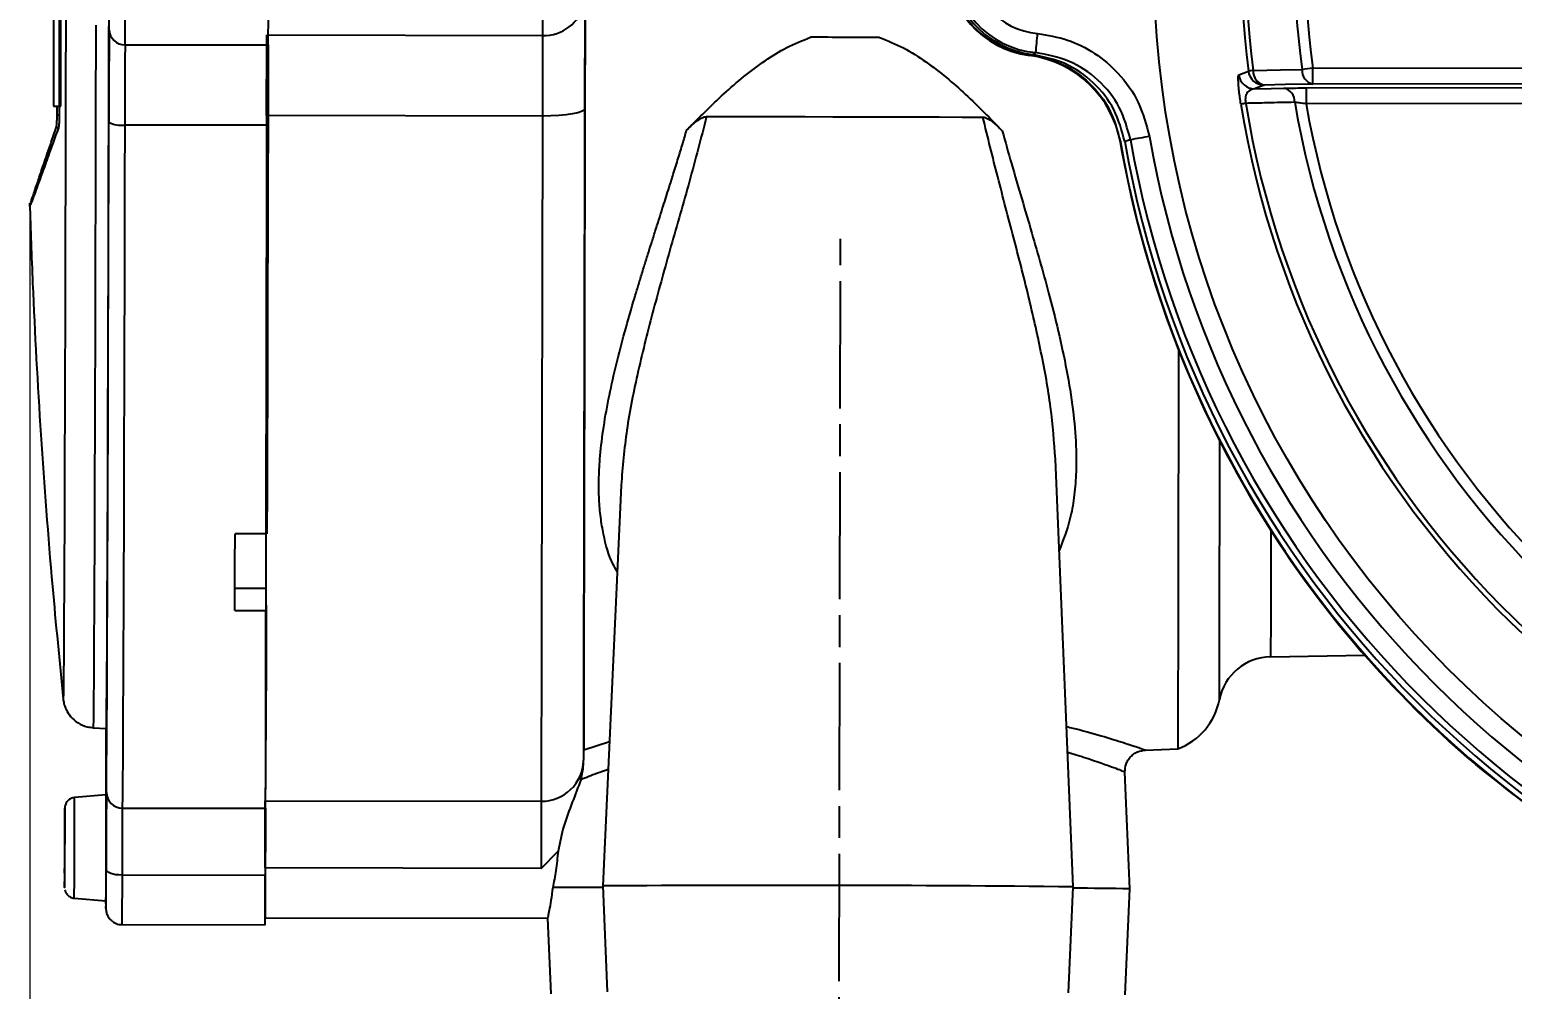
# Model space of a CAD drawing. Header units: millimetres. Extents: x 2271 to 4415, y 823 to 2339.
# Drawn here: x 2696.2 to 2836, y 1984.7 to 2075.1 of the extents above; entities that cross this region are included whole.
import ezdxf

# ---------------------------------------------------------------- set-up
doc = ezdxf.new("R2010")
doc.units = ezdxf.units.MM
doc.linetypes.add('AM_ISO08W050', pattern=[18, 12, -1.5, 3, -1.5])
doc.layers.add('AM_7', color=4, linetype='AM_ISO08W050', lineweight=25)
doc.layers.add('标注', color=3, linetype='Continuous', lineweight=13)
doc.styles.add('SLDTEXTSTYLE1', font='txt.shx', dxfattribs={"width": 0.7, "bigfont": 'gbcbig.shx'})
doc.dimstyles.new('SLDDIMSTYLE12$0', dxfattribs={"dimtxt": 12, "dimasz": 10, "dimexe": 0, "dimexo": 0.0625, "dimgap": 0.875, "dimtad": 1, "dimdec": 1, "dimlfac": 1.8, "dimrnd": 1e-09, "dimzin": 12, "dimdsep": 46, "dimtxsty": 'SLDTEXTSTYLE1', "dimcen": 0.09, "dimdle": 8.16, "dimclrd": 3, "dimclre": 3, "dimadec": 0, "dimazin": 3, "dimtfac": 1, "dimtdec": 1, "dimtofl": 0, "dimtmove": 0, "dimatfit": 3, "dimfxl": 0, "dimfrac": 2, "dimtolj": 1, "dimlwd": 5, "dimlwe": 5, "dimarcsym": 0})

# ---------------------------------------------------------------- blocks, each defined once
blk = doc.blocks.new('*D179')
at = {"layer": 'Defpoints', "color": 0, "transparency": 16777216}
for p in [(2696.21, 2058.79), (2937.34, 1963.29), (2937.34, 1911.16)]:
    blk.add_point(p, dxfattribs=at)
at = {"layer": '标注', "color": 3, "lineweight": 5, "transparency": 16777216}
blk.add_line((2696.21, 2058.72), (2696.21, 1911.16), dxfattribs=at)
at = {"layer": '标注', "color": 3, "linetype": 'Continuous', "lineweight": 5, "transparency": 16777216}
for p, q in [((2937.34, 1963.23), (2937.34, 1911.16)), ((2706.21, 1911.16), (2927.34, 1911.16))]:
    blk.add_line(p, q, dxfattribs=at)
at = {"layer": '标注', "color": 3, "transparency": 16777216}
for points in [[(2706.21, 1912.83), (2706.21, 1909.5), (2696.21, 1911.16)], [(2927.34, 1912.83), (2927.34, 1909.5), (2937.34, 1911.16)]]:
    blk.add_solid(points, dxfattribs=at)
at = {"layer": '标注', "color": 0, "transparency": 16777216, "insert": (2816.77, 1917.04), "char_height": 10, "attachment_point": 5, "style": 'SLDTEXTSTYLE1'}
blk.add_mtext('\\A1;245', dxfattribs=at)

msp = doc.modelspace()

# ---------------------------------------------------------------- linework, layer by layer
at = {"color": 7, "linetype": 'Continuous', "lineweight": 25}
for p, q in [((2698.457, 2093.931), (2698.457, 2067.931)), ((2699.157, 2067.931), (2699.157, 2093.931)), ((2718.701, 2074.639), (2744.552, 2074.59)), ((2705.197, 2073.721), (2718.696, 2073.696)), ((2790.43, 2072.709), (2790.43, 2072.788)), ((2817.153, 2071.52), (2864.127, 2071.58)), ((2816.516, 2069.643), (2864.096, 2069.703)), ((2864.126, 2070.075), (2817.152, 2070.015)), ((2698.457, 2067.931), (2699.157, 2067.931)), ((2698.789, 2067.073), (2698.788, 2067.931)), ((2698.789, 2067.073), (2698.999, 2067.122)), ((2744.538, 2066.998), (2718.673, 2067.047)), ((2864.095, 2068.199), (2816.516, 2068.138)), ((2698.71, 2065.889), (2698.926, 2065.937)), ((2718.671, 2066.123), (2705.171, 2066.149)), ((2799.009, 2064.571), (2799.009, 2064.493)), ((2696.216, 2058.478), (2696.218, 2058.487)), ((2794.571, 1994.327), (2792.887, 2034.638)), ((2751.951, 2032.155), (2750.232, 1994.41)), ((2718.567, 2027.59), (2715.567, 2027.596)), ((2715.549, 2022.491), (2718.541, 2022.485)), ((2718.541, 2020.375), (2718.541, 2020.891)), ((2715.541, 2020.381), (2718.541, 2020.375)), ((2813.171, 2016.016), (2822.04, 2016.154)), ((2699.37, 2012.021), (2699.369, 2012.024)), ((2702.193, 2009.33), (2703.429, 2009.263)), ((2748.424, 2006.375), (2748.426, 2007.235)), ((2748.426, 2007.235), (2750.851, 2008.011)), ((2801.353, 2007.221), (2804.426, 2007.323)), ((2801.373, 2007.222), (2801.353, 2007.228)), ((2804.426, 2007.323), (2804.426, 2007.323)), ((2748.422, 2006.212), (2748.424, 2006.375)), ((2799.901, 1994.128), (2799.441, 2005.14)), ((2703.417, 2002.99), (2700.43, 2002.735)), ((2703.394, 2003.231), (2703.395, 2002.988)), ((2703.418, 2003.164), (2703.415, 2002.99)), ((2704.94, 2001.752), (2718.44, 2001.727)), ((2718.447, 2002.448), (2744.417, 2002.399)), ((2703.421, 2000.99), (2703.421, 2000.99)), ((2744.405, 1996.053), (2746.007, 1997.687)), ((2744.405, 1996.053), (2718.417, 1996.102)), ((2703.409, 1994.99), (2703.41, 1994.99)), ((2718.415, 1995.404), (2704.915, 1995.43)), ((2750.232, 1994.41), (2750.649, 1984.415)), ((2794.116, 1984.335), (2794.571, 1994.327)), ((2700.412, 1993.257), (2703.399, 1992.99)), ((2799.446, 1984.139), (2799.901, 1994.128)), ((2718.401, 1991.412), (2745.022, 1991.362)), ((2704.894, 1990.762), (2718.394, 1990.736)), ((2745.021, 1991.362), (2745.319, 1984.241))]:
    msp.add_line(p, q, dxfattribs=at)
at = {"color": 7, "linetype": 'Continuous', "lineweight": 25, "flags": 128}
for points in [[(2744.577, 2088.07), (2744.576, 2087.271), (2744.574, 2086.124), (2744.571, 2084.696), (2744.568, 2083.072), (2744.565, 2081.345), (2744.561, 2079.617), (2744.558, 2077.988), (2744.556, 2076.555), (2744.554, 2075.399), (2744.552, 2074.59)], [(2699.618, 2080.472), (2699.608, 2075.513), (2699.598, 2070.581), (2699.587, 2065.7), (2699.576, 2060.897), (2699.564, 2056.197), (2699.552, 2051.624), (2699.54, 2047.203), (2699.528, 2042.957), (2699.515, 2038.907), (2699.503, 2035.077), (2699.49, 2031.484), (2699.477, 2028.149), (2699.465, 2025.089), (2699.453, 2022.32), (2699.441, 2019.856), (2699.429, 2017.711), (2699.418, 2015.896), (2699.407, 2014.42), (2699.396, 2013.29), (2699.386, 2012.514), (2699.377, 2012.095), (2699.37, 2012.021)], [(2748.557, 2077.351), (2748.552, 2074.428), (2748.542, 2069.15), (2748.532, 2063.932), (2748.522, 2058.799), (2748.513, 2053.775), (2748.504, 2048.887), (2748.495, 2044.157), (2748.486, 2039.611), (2748.478, 2035.269), (2748.471, 2031.155), (2748.463, 2027.287), (2748.457, 2023.685), (2748.45, 2020.367), (2748.445, 2017.35), (2748.44, 2014.648), (2748.435, 2012.274), (2748.431, 2010.241), (2748.428, 2008.559), (2748.426, 2007.235)], [(2702.439, 2075.548), (2702.435, 2073.805), (2702.425, 2068.844), (2702.414, 2063.941), (2702.403, 2059.119), (2702.391, 2054.403), (2702.379, 2049.816), (2702.367, 2045.381), (2702.354, 2041.119), (2702.341, 2037.051), (2702.329, 2033.198), (2702.316, 2029.579), (2702.303, 2026.212), (2702.291, 2023.112), (2702.278, 2020.297), (2702.266, 2017.779), (2702.254, 2015.571), (2702.243, 2013.683), (2702.232, 2012.127), (2702.221, 2010.907), (2702.211, 2010.032), (2702.202, 2009.506), (2702.193, 2009.33)], [(2703.429, 2009.263), (2703.434, 2009.307), (2703.443, 2009.661), (2703.453, 2010.369), (2703.463, 2011.425), (2703.474, 2012.826), (2703.486, 2014.563), (2703.497, 2016.629), (2703.509, 2019.012), (2703.522, 2021.702), (2703.534, 2024.685), (2703.547, 2027.945), (2703.56, 2031.467), (2703.573, 2035.234), (2703.585, 2039.225), (2703.598, 2043.422), (2703.61, 2047.804), (2703.623, 2052.348), (2703.635, 2057.033), (2703.646, 2061.834), (2703.657, 2066.728), (2703.668, 2071.69), (2703.676, 2075.438)], [(2744.552, 2074.59), (2744.551, 2074.057), (2744.55, 2073.377), (2744.548, 2072.561), (2744.546, 2071.625), (2744.545, 2070.582), (2744.542, 2069.451), (2744.54, 2068.249), (2744.538, 2066.998)], [(2810.176, 2070.872), (2810.678, 2071.073), (2811.072, 2071.23)], [(2811.536, 2071.292), (2814.107, 2071.342), (2816.129, 2071.381)], [(2812.56, 2069.92), (2812.058, 2069.722), (2811.664, 2069.566)], [(2817.152, 2070.015), (2814.58, 2069.962), (2812.56, 2069.92)], [(2811.664, 2069.566), (2813.208, 2069.598), (2814.422, 2069.623)], [(2744.538, 2066.998), (2744.528, 2061.735), (2744.518, 2056.56), (2744.509, 2051.495), (2744.499, 2046.565), (2744.49, 2041.79), (2744.482, 2037.193), (2744.474, 2032.795), (2744.466, 2028.615), (2744.458, 2024.673), (2744.451, 2020.985), (2744.445, 2017.569), (2744.439, 2014.441), (2744.434, 2011.614), (2744.429, 2009.102), (2744.425, 2006.915), (2744.422, 2005.063), (2744.419, 2003.556), (2744.417, 2002.399)], [(2748.539, 2067.694), (2748.462, 2067.557), (2748.234, 2067.425), (2747.864, 2067.304), (2747.367, 2067.199), (2746.76, 2067.112), (2746.069, 2067.049), (2745.318, 2067.01), (2744.538, 2066.998)], [(2760.008, 2066.942), (2762.083, 2066.943), (2764.354, 2066.942), (2766.779, 2066.941), (2769.313, 2066.938), (2771.908, 2066.934), (2774.514, 2066.929), (2777.084, 2066.923), (2779.567, 2066.915), (2781.918, 2066.908), (2784.093, 2066.899), (2786.05, 2066.89)], [(2703.442, 2003.231), (2703.453, 2004.35), (2703.464, 2005.813), (2703.476, 2007.614), (2703.489, 2009.745), (2703.501, 2012.196), (2703.514, 2014.955), (2703.527, 2018.012), (2703.541, 2021.35), (2703.554, 2024.956), (2703.567, 2028.814), (2703.581, 2032.905), (2703.594, 2037.211), (2703.607, 2041.713), (2703.62, 2046.39), (2703.633, 2051.222), (2703.646, 2056.186), (2703.658, 2061.259), (2703.669, 2066.42)], [(2705.171, 2066.149), (2705.16, 2060.89), (2705.147, 2055.719), (2705.135, 2050.66), (2705.122, 2045.736), (2705.108, 2040.97), (2705.095, 2036.382), (2705.081, 2031.993), (2705.068, 2027.824), (2705.054, 2023.893), (2705.04, 2020.218), (2705.027, 2016.815), (2705.013, 2013.701), (2705, 2010.888), (2704.987, 2008.391), (2704.975, 2006.219), (2704.963, 2004.384), (2704.951, 2002.893), (2704.94, 2001.752)], [(2718.671, 2066.123), (2718.659, 2060.831), (2718.647, 2055.628), (2718.634, 2050.538), (2718.621, 2045.586), (2718.608, 2040.794), (2718.594, 2036.183), (2718.581, 2031.775), (2718.567, 2027.59)], [(2804.496, 2044.931), (2804.494, 2043.605), (2804.486, 2039.316), (2804.478, 2035.226), (2804.471, 2031.353), (2804.464, 2027.717), (2804.458, 2024.335), (2804.452, 2021.222), (2804.447, 2018.394), (2804.442, 2015.864), (2804.438, 2013.645), (2804.434, 2011.746), (2804.431, 2010.177), (2804.429, 2008.945), (2804.427, 2008.056), (2804.426, 2007.515), (2804.426, 2007.323)], [(2808.34, 2011.969), (2808.34, 2012.048), (2808.341, 2012.465), (2808.343, 2013.236), (2808.345, 2014.36), (2808.348, 2015.828), (2808.351, 2017.635), (2808.355, 2019.77), (2808.359, 2022.223), (2808.365, 2024.98), (2808.37, 2028.027), (2808.377, 2031.349), (2808.383, 2034.929), (2808.386, 2036.318)], [(2813.193, 2027.937), (2813.19, 2026.384), (2813.186, 2023.896), (2813.182, 2021.73), (2813.178, 2019.898), (2813.175, 2018.411), (2813.173, 2017.276), (2813.172, 2016.5), (2813.171, 2016.088), (2813.171, 2016.016)], [(2715.541, 2020.381), (2715.544, 2021.231), (2715.547, 2022.097), (2715.551, 2022.978), (2715.554, 2023.873), (2715.557, 2024.783), (2715.56, 2025.707), (2715.564, 2026.644), (2715.567, 2027.596)], [(2703.396, 1992.99), (2703.396, 1992.942), (2703.398, 1992.764), (2703.401, 1992.942), (2703.404, 1993.461), (2703.407, 1994.287), (2703.411, 1995.364), (2703.414, 1996.619), (2703.417, 1997.964), (2703.419, 1999.31), (2703.421, 2000.564), (2703.421, 2001.641), (2703.421, 2002.468), (2703.42, 2002.987), (2703.418, 2003.164), (2703.418, 2003.164)], [(2699.512, 2001.456), (2699.509, 2000.846), (2699.506, 1999.956), (2699.504, 1998.875), (2699.501, 1997.707), (2699.499, 1996.569), (2699.499, 1995.57), (2699.499, 1994.808), (2699.5, 1994.359), (2699.502, 1994.266), (2699.504, 1994.539), (2699.507, 1995.15), (2699.51, 1996.039), (2699.513, 1997.121), (2699.515, 1998.288), (2699.517, 1999.427), (2699.518, 2000.426), (2699.517, 2001.187), (2699.516, 2001.636), (2699.515, 2001.74)], [(2699.515, 2001.74), (2699.515, 2001.729), (2699.512, 2001.456)], [(2744.417, 2002.399), (2744.416, 2002.083), (2744.415, 2001.61), (2744.414, 2000.986), (2744.413, 2000.222), (2744.411, 1999.331), (2744.409, 1998.328), (2744.407, 1997.229), (2744.405, 1996.053)], [(2704.915, 1995.43), (2704.622, 1995.441), (2704.341, 1995.471), (2704.081, 1995.52), (2703.854, 1995.586), (2703.667, 1995.667), (2703.528, 1995.758), (2703.443, 1995.857), (2703.413, 1995.96)], [(2704.915, 1995.43), (2704.911, 1993.887), (2704.906, 1992.581), (2704.902, 1991.591), (2704.898, 1990.972), (2704.894, 1990.762), (2704.894, 1990.762)], [(2703.394, 1992.991), (2703.394, 1992.723), (2703.394, 1992.722)], [(2703.394, 1992.722), (2703.396, 1992.316), (2703.399, 1992.316), (2703.402, 1992.679)]]:
    msp.add_lwpolyline(points, dxfattribs=at)
at = {"color": 7, "linetype": 'Continuous', "lineweight": 25}
msp.add_circle((2896.843, 2081.787), 94.663, dxfattribs=at)
for centre, radius, start, end in [((2897.103, 2082.263), 86.736, 352.83814, 187.30792), ((2897.105, 2082.266), 86.27, 352.83813, 187.30793), ((2897.112, 2082.279), 81.714, 352.48125, 187.66482), ((2897.113, 2082.281), 80.681, 352.48124, 187.66483), ((2791.823, 2081.616), 8.89, 96.98978, 263.15691), ((2791.84, 2081.648), 8.712, 95.44582, 264.70086), ((2791.843, 2081.653), 6.912, 95.44583, 264.70085), ((218.965, 2085.146), 2486.258, 359.736703, 0.04736), ((701.983, 2084.236), 2001.736, 359.739298, 0.044764), ((247.006, 2084.965), 2471.716, 359.738774, 359.9639), ((2791.565, 2081.537), 8.9, 179.94627, 262.67299), ((2744.668, 2078.511), 3.922, 268.31114, 346.33156), ((5394.633, 2061.854), 2690.968, 179.717372, 179.902786), ((2705.153, 2075.176), 1.456, 181.88531, 271.71128), ((2459.05, 2105.14), 333.541, 354.46584, 354.776), ((5045.14, 2062.179), 2339.972, 179.717372, 179.902786), ((5058.641, 2062.153), 2339.973, 179.717372, 179.902786), ((2789.155, 2062.791), 10, 9.79777, 82.67294), ((2815.516, 2039.97), 31.574, 97.24268, 98.09111), ((2812.56, 2071.421), 1.501, 187.31768, 269.97405), ((2812.844, 2071.201), 1.312, 176.01276, 257.48158), ((2817.435, 2071.294), 1.309, 176.18654, 257.51891), ((2870.185, 1677.026), 398.042, 97.65651, 97.80527), ((2588.008, 2070.861), 229.146, 359.78854, 0.16471), ((2811.664, 2071.067), 1.5, 187.44209, 269.97419), ((2814.147, 2068.358), 1.295, 357.15964, 77.71747), ((2897.077, 2082.214), 82.815, 189.67715, 261.85282), ((3045.66, 2068.797), 229.146, 179.78854, 180.16471), ((2815.989, 2036.202), 32.402, 99.16332, 99.99024), ((2897.068, 2082.198), 87.837, 189.2274, 262.22982), ((2897.069, 2082.201), 87.371, 189.2274, 262.22982), ((2897.077, 2082.216), 81.782, 189.91182, 261.65393), ((2704.813, 2068.46), 2.339, 240.72083, 278.81017), ((2896.564, 2081.324), 98.999, 189.66157, 229.67541), ((2896.565, 2081.418), 99, 189.79776, 259.98721), ((2896.823, 2081.75), 98.897, 189.98805, 260.15852), ((2832.871, 1885.585), 182.163, 99.83918, 100.40576), ((2896.841, 2081.783), 98.358, 189.97103, 260.17554), ((2896.844, 2081.788), 96.56, 189.97103, 260.17554), ((-809.662, 2030.189), 3528.216, 359.537796, 359.840635), ((2813.249, 2011.017), 5, 90.89234, 169.02358), ((2802.216, 2013.157), 6.238, 290.74804, 349.02358), ((3952.583, 2010.638), 1249.211, 180.06293, 180.33972), ((2744.456, 2006.368), 3.969, 269.43252, 357.74848), ((1611.656, 2000.048), 1088.777, 359.642663, 0.141399), ((1554.596, 2000.155), 1148.825, 359.642663, 0.141399), ((4199.29, 1993.708), 1495.878, 179.635228, 179.913718), ((2704.931, 2003.241), 1.489, 180.3825, 270.35096), ((4005.677, 1993.471), 1300.764, 179.635228, 179.913718), ((4019.176, 1993.446), 1300.763, 179.635228, 179.913718), ((1729.66, 1997.782), 973.755, 359.699687, 359.892774), ((2190.15, 1995.372), 528.264, 359.49715, 0.00348), ((2750.917, 1400.963), 593.31, 90.065658, 90.522232), ((2767.207, -770.196), 2764.658, 89.432878, 90.351802), ((2794.986, 1798.505), 195.684, 88.56072, 90.1233)]:
    msp.add_arc(centre, radius, start, end, dxfattribs=at)
for points, knots in [([(2699.049, 2093.873), (2699.04, 2091.705), (2699.02, 2087.266), (2699.003, 2080.473), (2698.995, 2073.679), (2698.997, 2069.241), (2698.999, 2067.072)], [0, 0, 0, 0, 0.2442183, 0.4999999, 0.7557815, 1, 1, 1, 1]), ([(2748.539, 2067.694), (2748.541, 2068.845), (2748.546, 2071.188), (2748.551, 2074.241), (2748.555, 2076.376), (2748.557, 2077.134), (2748.557, 2077.351)], [0, 0, 0, 0, 0.2869892, 0.5837948, 0.8806003, 1, 1, 1, 1]), ([(2758.128, 2065.664), (2759.279, 2066.828), (2761.592, 2069.169), (2764.774, 2071.77), (2767.541, 2073.527), (2769.035, 2074.12), (2769.789, 2074.419)], [0, 0, 0, 0, 0.3351729, 0.6736325, 0.8353953, 1, 1, 1, 1]), ([(2776.318, 2074.406), (2777.077, 2074.099), (2778.614, 2073.48), (2781.362, 2071.692), (2784.503, 2069.079), (2786.743, 2066.766), (2787.871, 2065.602)], [0, 0, 0, 0, 0.1664395, 0.33683, 0.6662108, 1, 1, 1, 1]), ([(2791.205, 2074.771), (2792.155, 2074.614), (2794.05, 2074.301), (2796.648, 2072.983), (2798.978, 2071.019), (2800.877, 2068.351), (2801.454, 2066.164), (2801.742, 2065.069)], [0, 0, 0, 0, 0.1872716, 0.3736538, 0.5608014, 0.7799695, 1, 1, 1, 1]), ([(2790.764, 2072.789), (2790.815, 2072.823), (2790.906, 2072.883), (2790.996, 2072.946), (2791.036, 2072.973)], [0, 0, 0, 0, 0.56, 1, 1, 1, 1]), ([(2799.425, 2064.597), (2799.142, 2065.629), (2798.578, 2067.69), (2796.557, 2070.232), (2793.905, 2072.11), (2791.812, 2072.562), (2790.764, 2072.789)], [0, 0, 0, 0, 0.2500466, 0.4994486, 0.7493959, 1, 1, 1, 1]), ([(2799.969, 2064.752), (2799.679, 2065.804), (2799.098, 2067.909), (2797.005, 2070.488), (2794.26, 2072.362), (2792.111, 2072.769), (2791.036, 2072.973)], [0, 0, 0, 0, 0.24974351, 0.4995348, 0.74962295, 1, 1, 1, 1]), ([(2810.367, 2068.113), (2810.335, 2068.321), (2810.269, 2068.751), (2810.199, 2069.331), (2810.149, 2069.835), (2810.117, 2070.341), (2810.117, 2070.769), (2810.156, 2070.837), (2810.176, 2070.872)], [0, 0, 0, 0, 0.1205701, 0.248545, 0.3726337, 0.5008274, 0.7400783, 1, 1, 1, 1]), ([(2811.664, 2069.566), (2811.426, 2069.518), (2811.135, 2069.46), (2810.884, 2069.058), (2810.804, 2068.822), (2810.779, 2068.573), (2810.794, 2068.354), (2810.817, 2068.245), (2810.829, 2068.191)], [0, 0, 0, 0, 0.5643515, 0.6914278, 0.805879, 0.905621, 0.952395, 1, 1, 1, 1]), ([(2815.44, 2068.293), (2814.579, 2068.274), (2813.042, 2068.24), (2811.505, 2068.206), (2810.829, 2068.191)], [0, 0, 0, 0, 0.5600002, 1, 1, 1, 1]), ([(2814.422, 2069.623), (2814.773, 2069.629), (2815.4, 2069.639), (2816.175, 2069.642), (2816.516, 2069.643)], [0, 0, 0, 0, 0.55921, 1, 1, 1, 1]), ([(2816.516, 2068.138), (2816.297, 2068.172), (2815.9, 2068.233), (2815.582, 2068.275), (2815.44, 2068.293)], [0, 0, 0, 0, 0.5527153, 1, 1, 1, 1]), ([(2698.71, 2065.889), (2698.722, 2065.94), (2698.746, 2066.036), (2698.77, 2066.328), (2698.787, 2066.667), (2698.788, 2066.935), (2698.789, 2067.073)], [0, 0, 0, 0, 0.2756722, 0.5193528, 0.7529471, 1, 1, 1, 1]), ([(2698.999, 2067.072), (2698.998, 2066.935), (2698.996, 2066.667), (2698.979, 2066.328), (2698.954, 2066.036), (2698.929, 2065.94), (2698.916, 2065.889)], [0, 0, 0, 0, 0.2468652, 0.4800542, 0.7236415, 1, 1, 1, 1]), ([(2748.424, 2006.375), (2748.425, 2006.896), (2748.427, 2007.947), (2748.432, 2010.427), (2748.438, 2013.605), (2748.445, 2017.54), (2748.454, 2022.188), (2748.464, 2027.486), (2748.475, 2033.355), (2748.487, 2039.708), (2748.499, 2046.417), (2748.512, 2053.376), (2748.526, 2060.461), (2748.535, 2065.297), (2748.539, 2067.694)], [0, 0, 0, 0, 0.0799787, 0.161403, 0.2441777, 0.3289195, 0.4142314, 0.5, 0.5857633, 0.6710753, 0.7558223, 0.8385919, 0.9200188, 1, 1, 1, 1]), ([(2760.008, 2066.942), (2759.478, 2064.907), (2758.399, 2060.771), (2756.649, 2054.728), (2754.974, 2048.758), (2753.525, 2042.97), (2752.387, 2037.392), (2752.095, 2033.902), (2751.952, 2032.186)], [0, 0, 0, 0, 0.1647618, 0.3350321, 0.5023467, 0.6708007, 0.8381304, 1, 1, 1, 1]), ([(2758.128, 2065.664), (2758.418, 2065.952), (2758.855, 2066.385), (2759.431, 2066.767), (2759.771, 2066.917), (2759.932, 2066.934), (2760.008, 2066.942)], [0, 0, 0, 0, 0.4983644, 0.7492891, 0.8823643, 1, 1, 1, 1]), ([(2792.887, 2034.633), (2792.766, 2036.258), (2792.52, 2039.545), (2791.571, 2044.735), (2790.357, 2050.088), (2788.944, 2055.593), (2787.449, 2061.182), (2786.512, 2065.005), (2786.05, 2066.89)], [0, 0, 0, 0, 0.1636214, 0.3309929, 0.4979894, 0.6651428, 0.8348493, 1, 1, 1, 1]), ([(2786.05, 2066.89), (2786.121, 2066.882), (2786.274, 2066.864), (2786.599, 2066.712), (2787.157, 2066.328), (2787.586, 2065.892), (2787.871, 2065.602)], [0, 0, 0, 0, 0.1176897, 0.2509968, 0.5013578, 1, 1, 1, 1]), ([(2696.221, 2058.509), (2696.228, 2058.536), (2696.242, 2058.589), (2696.291, 2058.75), (2696.368, 2058.992), (2696.484, 2059.346), (2696.671, 2059.908), (2696.96, 2060.769), (2697.394, 2062.051), (2697.964, 2063.721), (2698.459, 2065.159), (2698.71, 2065.889)], [0, 0, 0, 0, 0.0695718, 0.1399778, 0.2131547, 0.2960617, 0.3930774, 0.5249841, 0.67293, 0.8337924, 1, 1, 1, 1]), ([(2698.916, 2065.889), (2698.65, 2065.147), (2698.126, 2063.683), (2697.517, 2061.99), (2697.05, 2060.698), (2696.724, 2059.803), (2696.508, 2059.217), (2696.373, 2058.857), (2696.296, 2058.657), (2696.271, 2058.598), (2696.263, 2058.579)], [0, 0, 0, 0, 0.1779854, 0.3508049, 0.5097393, 0.6510946, 0.7713641, 0.8692128, 0.9561092, 1, 1, 1, 1]), ([(2751.581, 2024.045), (2751.449, 2024.267), (2750.812, 2025.334), (2750.369, 2027.083), (2750.003, 2029.165), (2749.862, 2030.875), (2749.839, 2032.703), (2749.949, 2034.857), (2750.24, 2037.388), (2750.742, 2040.267), (2751.401, 2043.241), (2752.197, 2046.323), (2752.898, 2048.781), (2753.444, 2050.605), (2753.78, 2051.71), (2754.126, 2052.827), (2754.469, 2053.925), (2754.816, 2055.024), (2755.187, 2056.193), (2755.56, 2057.363), (2755.994, 2058.727), (2756.423, 2060.081), (2756.897, 2061.59), (2757.325, 2062.976), (2757.745, 2064.36), (2758.004, 2065.244), (2758.128, 2065.664)], [0, 0, 0, 0, 0.0223291, 0.107433, 0.1520622, 0.1982657, 0.2461795, 0.2959252, 0.3630825, 0.4345447, 0.504377, 0.5735658, 0.6485596, 0.6720734, 0.6968166, 0.7227893, 0.7467896, 0.7698616, 0.7955548, 0.8238682, 0.8466316, 0.8845664, 0.9117083, 0.9439963, 0.9734261, 1, 1, 1, 1]), ([(2787.871, 2065.602), (2788.161, 2064.568), (2788.765, 2062.41), (2789.712, 2059.194), (2790.649, 2056.011), (2791.534, 2052.939), (2792.423, 2049.695), (2793.291, 2046.223), (2794.07, 2042.509), (2794.619, 2038.922), (2794.863, 2035.799), (2794.852, 2033.194), (2794.658, 2031.03), (2794.235, 2028.607), (2793.622, 2027.021), (2793.246, 2026.048)], [0, 0, 0, 0, 0.0696737, 0.1453647, 0.2203792, 0.2906624, 0.3616333, 0.451857, 0.542691, 0.6371407, 0.7250815, 0.7885006, 0.8492592, 0.9076168, 1, 1, 1, 1]), ([(2799.969, 2064.752), (2799.868, 2064.722), (2799.686, 2064.669), (2799.505, 2064.619), (2799.425, 2064.597)], [0, 0, 0, 0, 0.56, 1, 1, 1, 1]), ([(2696.206, 2058.786), (2696.294, 2056.271), (2696.548, 2048.984), (2697.216, 2036.935), (2698.196, 2023.861), (2699.018, 2015.566), (2699.369, 2012.024)], [0, 0, 0, 0, 0.1610355, 0.4665979, 0.7721951, 1, 1, 1, 1]), ([(2699.369, 2012.024), (2699.375, 2011.969), (2699.385, 2011.88), (2699.436, 2011.619), (2699.518, 2011.331), (2699.694, 2010.901), (2700.075, 2010.316), (2700.741, 2009.741), (2701.511, 2009.403), (2702.02, 2009.349), (2702.218, 2009.329)], [0, 0, 0, 0, 0.1025358, 0.1657539, 0.2250906, 0.31398, 0.4713112, 0.6712945, 0.8725629, 1, 1, 1, 1]), ([(2793.94, 2009.435), (2794.341, 2009.338), (2795.849, 2008.974), (2797.862, 2008.374), (2799.865, 2007.75), (2801.132, 2007.318), (2801.293, 2007.254), (2801.373, 2007.222)], [0, 0, 0, 0, 0.0833209, 0.3130973, 0.5411116, 0.7716411, 1, 1, 1, 1]), ([(2799.441, 2005.14), (2799.409, 2005.155), (2799.345, 2005.185), (2798.827, 2005.384), (2798.121, 2005.644), (2797.336, 2005.922), (2796.605, 2006.173), (2795.765, 2006.452), (2794.923, 2006.722), (2794.31, 2006.906), (2794.042, 2006.986)], [0, 0, 0, 0, 0.171121, 0.3423296, 0.5176154, 0.6165683, 0.7209331, 0.8210849, 0.9219188, 1, 1, 1, 1]), ([(2799.441, 2005.14), (2799.458, 2005.394), (2799.483, 2005.784), (2799.715, 2006.262), (2799.962, 2006.594), (2800.275, 2006.865), (2800.734, 2007.132), (2801.121, 2007.187), (2801.372, 2007.222)], [0, 0, 0, 0, 0.2393769, 0.368295, 0.4999712, 0.6316509, 0.7605797, 1, 1, 1, 1]), ([(2748.158, 2004.423), (2748.238, 2004.768), (2748.399, 2005.46), (2748.414, 2005.961), (2748.422, 2006.212)], [0, 0, 0, 0, 0.5002281, 1, 1, 1, 1]), ([(2750.732, 2005.402), (2750.383, 2005.275), (2749.401, 2004.919), (2748.645, 2004.617), (2748.158, 2004.423)], [0, 0, 0, 0, 0.3559734, 1, 1, 1, 1]), ([(2880.093, 1983.79), (2879.077, 1983.938), (2875.541, 1984.454), (2869.602, 1985.992), (2861.071, 1988.722), (2851.654, 1992.865), (2841.584, 1998.65), (2835.528, 2003.448), (2832.5, 2005.847)], [0, 0, 0, 0, 0.05795747, 0.20191324, 0.34586886, 0.56391292, 0.78195664, 1, 1, 1, 1]), ([(2748.158, 2004.423), (2747.887, 2003.703), (2747.316, 2002.187), (2746.519, 2000.171), (2746.173, 1998.493), (2746.007, 1997.687)], [0, 0, 0, 0, 0.3196668, 0.6731776, 1, 1, 1, 1]), ([(2700.43, 2002.718), (2700.373, 2002.717), (2700.21, 2002.713), (2699.981, 2002.597), (2699.777, 2002.427), (2699.647, 2002.247), (2699.571, 2002.081), (2699.535, 2001.947), (2699.521, 2001.854), (2699.517, 2001.809), (2699.516, 2001.787), (2699.515, 2001.767), (2699.515, 2001.738), (2699.514, 2001.682), (2699.513, 2001.55), (2699.512, 2001.461)], [0, 0, 0, 0, 0.0603873, 0.172694, 0.2647242, 0.3425559, 0.4071104, 0.4577306, 0.4915019, 0.5072258, 0.5199221, 0.5382789, 0.5761704, 0.7121718, 1, 1, 1, 1]), ([(2699.513, 1999.643), (2699.514, 1999.489), (2699.514, 1999.304), (2699.514, 1998.977), (2699.513, 1998.717), (2699.512, 1998.141), (2699.511, 1997.501), (2699.509, 1996.88), (2699.509, 1996.545), (2699.508, 1996.374), (2699.507, 1996.262), (2699.506, 1996.141), (2699.505, 1995.841), (2699.503, 1995.61), (2699.503, 1995.622), (2699.503, 1995.833), (2699.503, 1996.429), (2699.502, 1996.688), (2699.502, 1997.019), (2699.503, 1997.278), (2699.504, 1997.854), (2699.506, 1998.494), (2699.507, 1999.116), (2699.507, 1999.45), (2699.508, 1999.622), (2699.509, 1999.733), (2699.51, 1999.854), (2699.512, 2000.154), (2699.513, 2000.385), (2699.513, 2000.374), (2699.513, 2000.158), (2699.513, 1999.877), (2699.513, 1999.643)], [0, 0, 0, 0, 0.0662649, 0.0793317, 0.0917493, 0.1205736, 0.1985399, 0.2267612, 0.2498448, 0.2658901, 0.2845053, 0.318085, 0.3794264, 0.4082507, 0.4206683, 0.4337351, 0.5, 0.5662649, 0.5793317, 0.5917493, 0.6205736, 0.6985399, 0.7267612, 0.7498448, 0.7658901, 0.7845053, 0.818085, 0.8794264, 0.9082507, 0.9206683, 0.9337351, 1, 1, 1, 1]), ([(2746.007, 1997.687), (2745.944, 1997.065), (2745.819, 1995.824), (2745.612, 1994.773), (2745.51, 1994.248)], [0, 0, 0, 0, 0.50070369, 1, 1, 1, 1]), ([(2745.51, 1994.248), (2745.453, 1993.826), (2745.341, 1992.982), (2745.172, 1992.081), (2745.047, 1991.479), (2745.03, 1991.401), (2745.021, 1991.362)], [0, 0, 0, 0, 0.2498463, 0.5004332, 0.7504305, 1, 1, 1, 1]), ([(2699.53, 1994.045), (2699.547, 1993.974), (2699.59, 1993.798), (2699.766, 1993.548), (2700.042, 1993.35), (2700.28, 1993.25), (2700.407, 1993.261), (2700.416, 1993.261)], [0, 0, 0, 0, 0.1739277, 0.4278526, 0.6990219, 0.9792164, 1, 1, 1, 1]), ([(2703.394, 1992.729), (2703.394, 1992.708), (2703.395, 1992.467), (2703.396, 1992.344), (2703.397, 1992.255), (2703.398, 1992.211), (2703.4, 1992.161), (2703.409, 1992.064), (2703.446, 1991.844), (2703.563, 1991.539), (2703.825, 1991.177), (2704.224, 1990.895), (2704.621, 1990.749), (2704.846, 1990.775), (2704.894, 1990.781)], [0, 0, 0, 0, 0.02949211, 0.33254161, 0.43639634, 0.47260676, 0.49258017, 0.50930153, 0.55090499, 0.64045446, 0.72882023, 0.84741485, 0.96764431, 1, 1, 1, 1])]:
    msp.add_open_spline(points, degree=3, knots=knots, dxfattribs=at)
for points in [[(2790.463, 2090.447), (2789.414, 2090.202), (2787.316, 2089.713), (2784.754, 2087.628), (2783.062, 2084.849), (2782.47, 2081.632), (2783.05, 2078.413), (2784.732, 2075.628), (2787.285, 2073.534), (2789.382, 2073.037), (2790.43, 2072.788)], [(2718.538, 2067.047), (2718.539, 2067.882), (2718.543, 2069.554), (2718.547, 2071.736), (2718.55, 2073.544), (2718.551, 2074.274), (2718.552, 2074.639)], [(2776.318, 2074.406), (2775.236, 2074.408), (2773.073, 2074.414), (2770.883, 2074.417), (2769.789, 2074.419)], [(2790.43, 2072.788), (2791.47, 2072.556), (2793.549, 2072.091), (2796.176, 2070.2), (2798.178, 2067.657), (2798.732, 2065.6), (2799.009, 2064.571)], [(2718.538, 2067.047), (2718.533, 2064.411), (2718.523, 2059.14), (2718.509, 2051.496), (2718.495, 2044.142), (2718.482, 2037.168), (2718.469, 2030.64), (2718.458, 2024.626), (2718.448, 2019.186), (2718.439, 2014.378), (2718.431, 2010.244), (2718.425, 2006.847), (2718.42, 2004.149), (2718.418, 2003.015), (2718.417, 2002.448)], [(2718.405, 1996.102), (2718.406, 1996.885), (2718.409, 1998.453), (2718.413, 2000.345), (2718.415, 2001.789), (2718.416, 2002.228), (2718.417, 2002.448)], [(2718.405, 1996.102), (2718.404, 1995.442), (2718.401, 1994.123), (2718.398, 1992.626), (2718.396, 1991.61), (2718.396, 1991.478), (2718.396, 1991.412)]]:
    msp.add_open_spline(points, degree=3, dxfattribs=at)
at = {"layer": 'AM_7'}
msp.add_line((2772.418, 1949.431), (2772.645, 2055.43), dxfattribs=at)

# ---------------------------------------------------------------- dimensions: what is measured, and where the dimension line sits
at = {"layer": '标注'}
dim = msp.add_linear_dim(base=(2937.344, 1911.164), p1=(2696.206, 2058.786), p2=(2937.344, 1963.291), text='245', dimstyle='SLDDIMSTYLE12$0', override={"dimtxt": 10, "dimtdec": 3, "dimtzin": 0}, dxfattribs=at)
dim.commit()
dim.dimension.update_dxf_attribs({"geometry": '*D179', "text_midpoint": (2816.775, 1911.164), "dimtype": 160})

doc.saveas('drawing.dxf')
